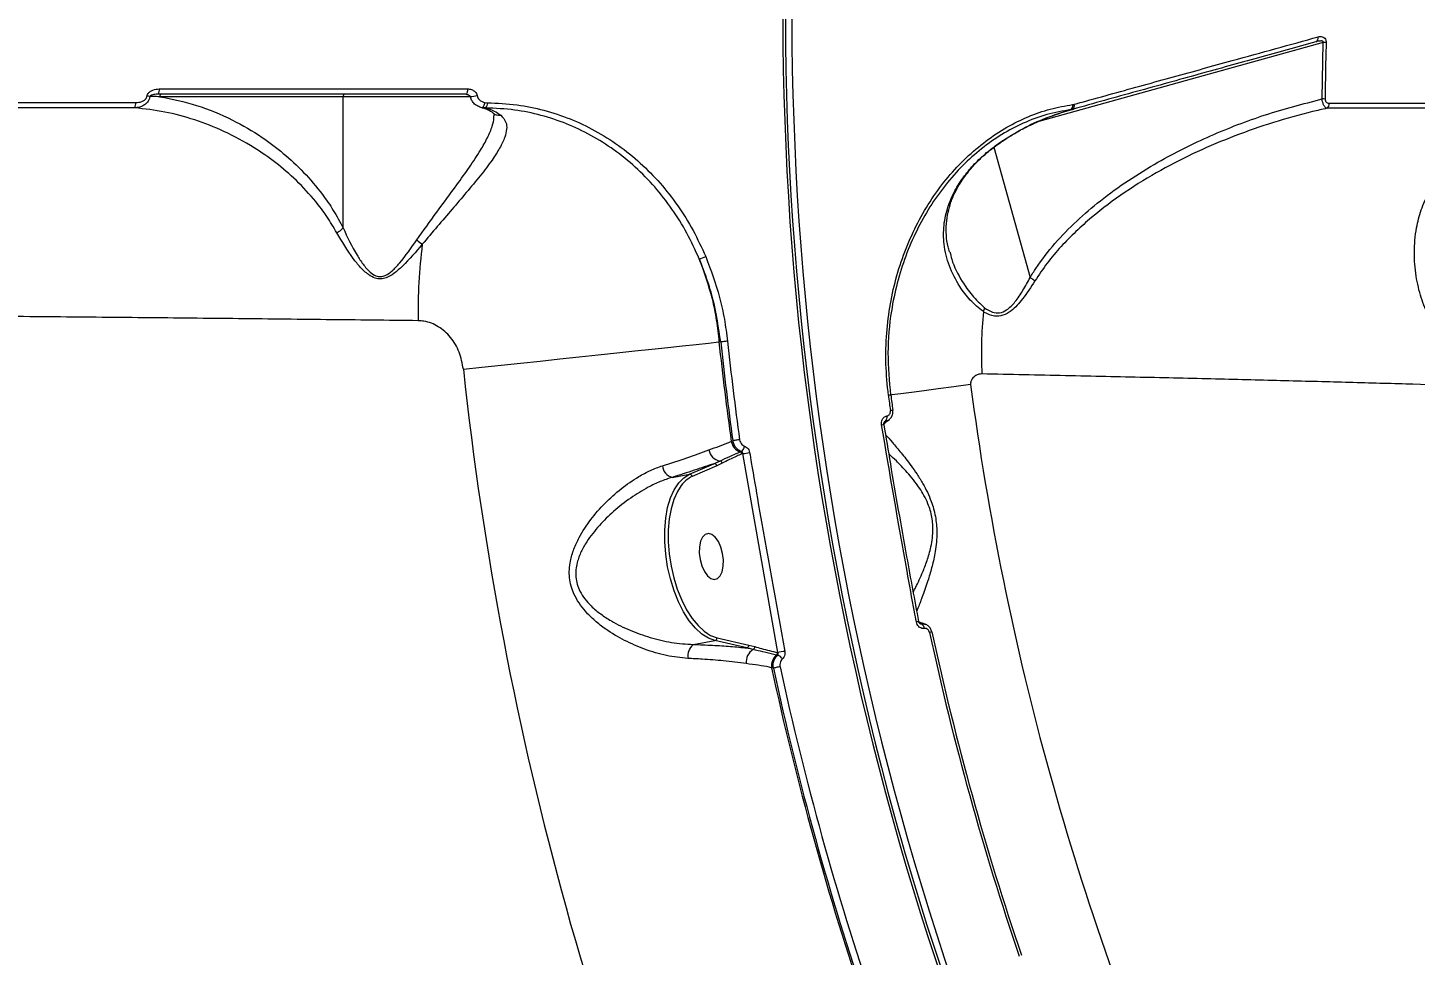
# Model space of a CAD drawing. Header units: millimetres. Extents: x -10374 to 11119, y -8221 to 9433.
# Drawn here: x 5336.5 to 5604.7, y 2639.4 to 2818.7 of the extents above; entities that cross this region are included whole.
import ezdxf

# ---------------------------------------------------------------- set-up
doc = ezdxf.new("R2010")
doc.units = ezdxf.units.MM
for name, color, linetype in [('DIKOM_ОБЪЕКТ', 7, 'Continuous'), ('DIKOM_РАЗМЕР_ЗОНА', 7, 'Continuous'), ('DIKOM_РАЗМЕР_ОБЪЕКТА', 7, 'Continuous')]:
    doc.layers.add(name, color=color, linetype=linetype)
doc.styles.add('style1', font='arial.ttf', dxfattribs={"width": 0.8})
doc.dimstyles.new('1-50', dxfattribs={"dimtxt": 300, "dimasz": 200, "dimexe": 100, "dimexo": 0, "dimgap": 100, "dimtad": 0, "dimdec": 0, "dimtxsty": 'style1', "dimcen": 0, "dimclrd": 7, "dimclre": 7, "dimadec": 1, "dimazin": 2, "dimtfac": 1, "dimtdec": 0, "dimtmove": 1, "dimatfit": 3, "dimfxl": 0, "dimlwd": 25, "dimlwe": 18, "dimarcsym": 0})

# ---------------------------------------------------------------- blocks, each defined once
blk = doc.blocks.new('*D15')
at = {"layer": 'Defpoints', "color": 0, "transparency": 16777216}
for p in [(-5227.87, 8308.78), (9119.43, -1150.4), (-5227.87, -1991.82)]:
    blk.add_point(p, dxfattribs=at)
at = {"layer": 'DIKOM_РАЗМЕР_ОБЪЕКТА', "color": 7, "lineweight": 18, "transparency": 16777216}
for p, q in [((-5227.87, -1991.82), (-5227.87, 8408.78)), ((9119.43, -1150.4), (9119.43, 8408.78))]:
    blk.add_line(p, q, dxfattribs=at)
at = {"layer": 'DIKOM_РАЗМЕР_ОБЪЕКТА', "color": 7, "lineweight": 25, "transparency": 16777216}
for p, q in [((-5027.87, 8308.78), (187.44, 8308.78)), ((8919.43, 8308.78), (1267.22, 8308.78))]:
    blk.add_line(p, q, dxfattribs=at)
at = {"layer": 'DIKOM_РАЗМЕР_ОБЪЕКТА', "color": 7, "transparency": 16777216}
for points in [[(-5027.87, 8342.11), (-5027.87, 8275.44), (-5227.87, 8308.78)], [(8919.43, 8342.11), (8919.43, 8275.44), (9119.43, 8308.78)]]:
    blk.add_solid(points, dxfattribs=at)
at = {"layer": 'DIKOM_РАЗМЕР_ОБЪЕКТА', "color": 0, "transparency": 16777216, "insert": (727.33, 8308.78), "char_height": 300, "attachment_point": 5, "style": 'style1'}
blk.add_mtext('14350', dxfattribs=at)
blk = doc.blocks.new('*D14')
at = {"layer": 'Defpoints', "color": 0, "transparency": 16777216}
for p in [(-7515.85, 9236.32), (11119.43, -1423.4), (-7515.85, -2401.58)]:
    blk.add_point(p, dxfattribs=at)
at = {"layer": 'DIKOM_РАЗМЕР_ЗОНА', "color": 7, "lineweight": 18, "transparency": 16777216}
for p, q in [((-7515.85, -2401.58), (-7515.85, 9336.32)), ((11119.43, -1423.4), (11119.43, 9336.32))]:
    blk.add_line(p, q, dxfattribs=at)
at = {"layer": 'DIKOM_РАЗМЕР_ЗОНА', "color": 7, "lineweight": 25, "transparency": 16777216}
for p, q in [((-7315.85, 9236.32), (77.56, 9236.32)), ((10919.43, 9236.32), (1157.34, 9236.32))]:
    blk.add_line(p, q, dxfattribs=at)
at = {"layer": 'DIKOM_РАЗМЕР_ЗОНА', "color": 7, "transparency": 16777216}
for points in [[(-7315.85, 9269.65), (-7315.85, 9202.98), (-7515.85, 9236.32)], [(10919.43, 9269.65), (10919.43, 9202.98), (11119.43, 9236.32)]]:
    blk.add_solid(points, dxfattribs=at)
at = {"layer": 'DIKOM_РАЗМЕР_ЗОНА', "color": 0, "transparency": 16777216, "insert": (617.45, 9236.32), "char_height": 300, "attachment_point": 5, "style": 'style1'}
blk.add_mtext('18650', dxfattribs=at)

msp = doc.modelspace()

# ---------------------------------------------------------------- linework, layer by layer
at = {"layer": 'DIKOM_ОБЪЕКТ', "color": 7, "linetype": 'Continuous', "lineweight": 15}
for p, q in [((5586.92, 2815.84), (5531.98, 2800.6)), ((5586.72, 2804.92), (5586.92, 2815.84)), ((5397.45, 2805.36), (5362.01, 2805.36)), ((5397.45, 2780.02), (5397.45, 2805.36)), ((5422.18, 2805.36), (5397.45, 2805.36)), ((5424.99, 2803.18), (5424.28, 2803.24)), ((5424.84, 2804.23), (5425.32, 2804.18)), ((5538.49, 2803.83), (5538.76, 2803.89)), ((5538.76, 2803.89), (5538.8, 2803.9)), ((5538.4, 2802.9), (5538.13, 2802.87)), ((5538.4, 2802.9), (5538.42, 2802.91)), ((5523.27, 2795.59), (5530.25, 2770.4)), ((5523.51, 2795.85), (5524.59, 2796.62)), ((5523.59, 2795.84), (5524.67, 2796.6)), ((5470.44, 2757.96), (5470.11, 2757.96)), ((5502.02, 2742.03), (5502.02, 2742.03)), ((5502.28, 2742.62), (5502.12, 2742.53)), ((5502.16, 2742.51), (5502.31, 2742.63)), ((5502.31, 2742.63), (5502.28, 2742.62)), ((5502.56, 2743.65), (5502.58, 2743.66)), ((5472.48, 2738.74), (5472.8, 2738.88)), ((5474.2, 2736.7), (5474.44, 2736.81)), ((5474.71, 2736.39), (5474.54, 2736.31)), ((5481.51, 2697.91), (5474.71, 2736.39)), ((5464.41, 2732.39), (5469.13, 2734.43)), ((5469.68, 2734.03), (5464.95, 2731.98)), ((5470.75, 2734.54), (5469.68, 2734.03)), ((5461.03, 2731.79), (5464.41, 2732.39)), ((5508.73, 2703.92), (5508.73, 2703.92)), ((5509.21, 2703.46), (5509.02, 2703.53)), ((5509.06, 2703.47), (5509.19, 2703.46)), ((5509.19, 2703.46), (5509.21, 2703.46)), ((5509.83, 2702.59), (5509.8, 2702.58)), ((5465.12, 2699.49), (5469.33, 2700.23)), ((5475.48, 2698.81), (5469.33, 2700.23)), ((5469.73, 2700.79), (5475.87, 2699.38)), ((5475.87, 2699.38), (5477.06, 2699.07)), ((5481.45, 2697.93), (5481.51, 2697.91)), ((5480.62, 2694.91), (5480.27, 2694.99))]:
    msp.add_line(p, q, dxfattribs=at)
at = {"layer": 'DIKOM_ОБЪЕКТ', "color": 7, "linetype": 'Continuous', "lineweight": 15, "flags": 128}
for points in [[(5421.52, 2806.86), (5421.51, 2806.67), (5421.49, 2806.48), (5421.46, 2806.3), (5421.41, 2806.15), (5421.36, 2806.03), (5421.3, 2805.93), (5421.23, 2805.88), (5421.16, 2805.86)], [(5424.84, 2804.23), (5424.8, 2804.03), (5424.74, 2803.84), (5424.68, 2803.66), (5424.6, 2803.5), (5424.52, 2803.38), (5424.43, 2803.3), (5424.35, 2803.25), (5424.28, 2803.24)], [(5538.42, 2802.91), (5538.5, 2802.95), (5538.59, 2803.02), (5538.67, 2803.12), (5538.73, 2803.24), (5538.77, 2803.39), (5538.79, 2803.54), (5538.78, 2803.71), (5538.76, 2803.89)], [(5524.59, 2796.62), (5524.67, 2796.62), (5524.67, 2796.62)], [(5420.7, 2752.68), (5424.29, 2753.06), (5427.97, 2753.45), (5431.73, 2753.86), (5435.52, 2754.26), (5439.32, 2754.67), (5443.08, 2755.07), (5446.77, 2755.46), (5450.36, 2755.85), (5453.82, 2756.22), (5457.12, 2756.57), (5460.21, 2756.9), (5463.09, 2757.21), (5465.71, 2757.49), (5468.06, 2757.74), (5470.11, 2757.96)], [(5471.77, 2758.1), (5471.59, 2758.08), (5471.4, 2758.06), (5471.21, 2758.04), (5471.03, 2758.02), (5470.85, 2758), (5470.69, 2757.99), (5470.55, 2757.97), (5470.44, 2757.96)], [(5518.77, 2749.71), (5515.49, 2749.28), (5512.48, 2748.88), (5509.77, 2748.53), (5507.36, 2748.21), (5505.29, 2747.94), (5503.56, 2747.71), (5503.33, 2747.68)], [(5474.11, 2739.06), (5473.94, 2739.03), (5473.75, 2739.01), (5473.56, 2738.98), (5473.38, 2738.96), (5473.2, 2738.93), (5473.04, 2738.91), (5472.91, 2738.89), (5472.8, 2738.88)], [(5469.33, 2700.23), (5468.06, 2700.7), (5466.79, 2701.51), (5465.55, 2702.65), (5464.37, 2704.09), (5463.28, 2705.8), (5462.29, 2707.74), (5461.43, 2709.87), (5460.72, 2712.15), (5460.18, 2714.52), (5459.81, 2716.93), (5459.62, 2719.33), (5459.63, 2721.67), (5459.82, 2723.89), (5460.19, 2725.95), (5460.74, 2727.8), (5461.46, 2729.4), (5462.32, 2730.72), (5463.31, 2731.72), (5464.41, 2732.39)], [(5462.58, 2729.89), (5462.09, 2729.08), (5461.39, 2727.53), (5460.86, 2725.73), (5460.5, 2723.74), (5460.31, 2721.58), (5460.31, 2719.32), (5460.49, 2716.99), (5460.85, 2714.65), (5461.38, 2712.35), (5462.06, 2710.15), (5462.9, 2708.08), (5463.85, 2706.19), (5464.92, 2704.54), (5466.06, 2703.14), (5467.26, 2702.04), (5467.9, 2701.59)], [(5470.82, 2717.1), (5470.48, 2718.32), (5469.99, 2719.39), (5469.4, 2720.22), (5468.74, 2720.76), (5468.07, 2720.95), (5467.45, 2720.77), (5466.93, 2720.26), (5466.55, 2719.43), (5466.33, 2718.37), (5466.3, 2717.16), (5466.47, 2715.89), (5466.8, 2714.68), (5467.29, 2713.61), (5467.89, 2712.77), (5468.55, 2712.24), (5469.21, 2712.05), (5469.83, 2712.22), (5470.35, 2712.74), (5470.74, 2713.56), (5470.95, 2714.62), (5470.98, 2715.83), (5470.82, 2717.1)], [(5467.9, 2701.59), (5468.49, 2701.25), (5469.73, 2700.79)], [(5481.92, 2695.19), (5481.75, 2695.16), (5481.57, 2695.12), (5481.38, 2695.08), (5481.2, 2695.04), (5481.03, 2695), (5480.87, 2694.97), (5480.73, 2694.94), (5480.62, 2694.91)]]:
    msp.add_lwpolyline(points, dxfattribs=at)
at = {"layer": 'DIKOM_ОБЪЕКТ', "color": 7, "linetype": 'Continuous', "lineweight": 15}
for centre, radius, start, end in [((6063.32, 2821.36), 580.87, 180.09855, 210.90145), ((6063.32, 2821.36), 580.37, 180.09855, 195.5), ((6063.32, 2821.36), 579.13, 180.09885, 210.90115), ((5585.15, 2816.73), 0.837, 293.5922, 14.0475), ((5586.44, 2802.66), 13.19, 85.3408, 87.9086), ((5360.55, 2806.62), 1.37, 326.2448, 10.0894), ((5355.69, 2804), 1.67, 331.8453, 7.4116), ((5356.78, 2786.02), 19.66, 80.2895, 81.9453), ((5362.46, 2805.41), 0.454, 98.1962, 186.4008), ((5397.9, 2805.41), 0.454, 98.1966, 186.4003), ((5421.96, 2811.21), 5.81, 270.5139, 283.8881), ((5424.21, 2803.99), 1.13, 313.8267, 9.6399), ((5537.51, 2803.64), 0.994, 308.8687, 10.9222), ((5538.03, 2803.62), 0.815, 299.6117, 19.8337), ((5586.56, 2789.75), 15.18, 87.1716, 89.3953), ((5587.09, 2804), 1.03, 301.0785, 4.6692), ((5436.44, 2808.05), 39.18, 230.8309, 232.8234), ((5520.22, 2763.45), 108.29, 172.9028, 180.7305), ((5465.44, 2778.36), 4.43, 281.2684, 298.433), ((5599.61, 2756.01), 78.77, 174.3016, 183.0877), ((5518.81, 2765.06), 2.7, 333.1042, 349.6216), ((6063.32, 2821.36), 596.59, 186.10022, 187.95988), ((6063.32, 2821.36), 596.26, 186.10338, 187.95123), ((6063.32, 2821.36), 594.93, 186.10338, 187.95123), ((6063.32, 2821.36), 646.28, 186.10022, 204.89978), ((6063.32, 2821.36), 549.25, 187.4952, 203.5048), ((5515.19, 2655.6), 92.84, 97.3403, 97.6272), ((6063.32, 2821.36), 565.29, 187.4952, 187.7903), ((6063.32, 2821.36), 564.82, 187.4952, 187.7903), ((5481.18, 2907.97), 164.73, 277.6997, 277.8614), ((5500.69, 2747.57), 5.7, 278.7014, 283.4264), ((5501.6, 2743.36), 1.01, 313.0323, 16.9695), ((5501.62, 2743.36), 1.01, 313.0276, 16.9686), ((5470.78, 2737.56), 2.66, 189.5817, 259.0977), ((5475.16, 2739.26), 2.73, 190.952, 249.425), ((5474.01, 2736.19), 0.544, 12.5492, 69.5795), ((5473.58, 2738.05), 1.51, 304.6829, 350.6875), ((5466.18, 2792.15), 56.42, 278.7031, 280.0579), ((5461.75, 2734.28), 2.59, 185.6583, 254.027), ((5469.18, 2733.93), 0.503, 10.5069, 95.4424), ((5470.24, 2734.42), 0.527, 12.5829, 85.9558), ((5467.49, 2726.71), 5.85, 115.693, 147.057), ((5464.46, 2731.89), 0.502, 10.4322, 95.5173), ((5509.35, 2698.48), 5.48, 96.4796, 101.394), ((5508.8, 2702.53), 1.01, 3.0507, 66.938), ((5508.82, 2702.53), 1.01, 3.0106, 67.0121), ((5537.3, 2580.42), 124.24, 102.0897, 102.3042), ((6063.32, 2821.36), 565.29, 192.2097, 198.7903), ((6063.32, 2821.36), 564.82, 192.2097, 195.5), ((5467.04, 2697.24), 2.95, 130.3761, 188.7191), ((5469.2, 2700.74), 0.527, 284.4124, 6.1056), ((5475.35, 2699.32), 0.527, 284.4127, 6.1052), ((5476.51, 2699.03), 0.551, 293.4196, 3.9974), ((5478.2, 2696.09), 2.84, 121.1396, 186.1491), ((5483.1, 2695.29), 2.85, 130.5718, 185.9956), ((5480.88, 2697.88), 0.566, 310.214, 4.2922), ((5480.97, 2695.82), 1.66, 32.0862, 72.7415), ((5491.27, 2649.82), 49.07, 99.9136, 101.4711), ((6063.32, 2821.36), 596.59, 192.22853, 198.77147), ((6063.32, 2821.36), 596.26, 192.24313, 198.75687), ((6063.32, 2821.36), 594.93, 192.24313, 198.75687), ((6063.32, 2821.36), 564.82, 195.5, 198.7903), ((6063.32, 2821.36), 580.37, 195.5, 210.90145)]:
    msp.add_arc(centre, radius, start, end, dxfattribs=at)
for points, knots in [([(5538.8, 2803.9), (5539.3, 2804.04), (5541.82, 2804.73), (5548.3, 2806.53), (5558.05, 2809.22), (5568.5, 2812.11), (5577.81, 2814.68), (5583.25, 2816.18), (5585.97, 2816.93)], [0, 0, 0, 0, 0.029988, 0.149947, 0.390055, 0.630164, 0.815083, 1, 1, 1, 1]), ([(5585.97, 2816.93), (5586.23, 2816.98), (5586.61, 2817.04), (5587.08, 2816.82), (5587.33, 2816.56), (5587.48, 2816.24), (5587.52, 2815.99), (5587.51, 2815.85), (5587.51, 2815.81)], [0, 0, 0, 0, 0.403007, 0.573297, 0.745172, 0.853312, 0.961742, 1, 1, 1, 1]), ([(5585.49, 2815.96), (5581.82, 2814.95), (5574.48, 2812.91), (5562.9, 2809.7), (5550.93, 2806.38), (5542.6, 2804.07), (5538.43, 2802.91)], [0, 0, 0, 0, 0.249268, 0.498536, 0.749269, 1, 1, 1, 1]), ([(5586.92, 2815.84), (5586.93, 2815.86), (5586.94, 2815.89), (5586.95, 2815.93), (5586.95, 2815.97), (5586.94, 2816.01), (5586.91, 2816.04), (5586.82, 2816.11), (5586.61, 2816.14), (5586.28, 2816.13), (5585.9, 2816.07), (5585.62, 2816), (5585.49, 2815.96)], [0, 0, 0, 0, 0.025544, 0.051852, 0.078381, 0.086432, 0.115007, 0.152948, 0.303014, 0.490783, 0.749034, 1, 1, 1, 1]), ([(5587.51, 2815.81), (5587.49, 2815.14), (5587.39, 2811.81), (5587.33, 2808.18), (5587.31, 2805.21), (5587.3, 2804.9)], [0, 0, 0, 0, 0.183199, 0.915887, 1, 1, 1, 1]), ([(5359.53, 2805.49), (5359.54, 2805.54), (5359.57, 2805.71), (5359.74, 2806.03), (5360.12, 2806.38), (5360.84, 2806.77), (5361.48, 2806.82), (5361.9, 2806.86)], [0, 0, 0, 0, 0.05542, 0.178281, 0.34948, 0.572881, 1, 1, 1, 1]), ([(5361.9, 2806.86), (5362.55, 2806.86), (5365.81, 2806.86), (5374.26, 2806.86), (5387.17, 2806.86), (5403.85, 2806.86), (5415.19, 2806.86), (5421.52, 2806.86)], [0, 0, 0, 0, 0.032157, 0.160792, 0.418284, 0.675775, 1, 1, 1, 1]), ([(5421.52, 2806.86), (5421.58, 2806.86), (5421.9, 2806.85), (5422.42, 2806.72), (5422.92, 2806.38), (5423.24, 2805.99), (5423.32, 2805.71), (5423.36, 2805.57)], [0, 0, 0, 0, 0.084342, 0.402608, 0.651816, 0.825476, 1, 1, 1, 1]), ([(5357.16, 2803.22), (5351.36, 2803.22), (5339.76, 2803.22), (5322.15, 2803.23), (5304.44, 2803.24), (5292.55, 2803.24), (5286.61, 2803.24)], [0, 0, 0, 0, 0.2491, 0.4982, 0.7491, 1, 1, 1, 1]), ([(5286.64, 2804.24), (5292.55, 2804.24), (5304.38, 2804.24), (5322.09, 2804.23), (5339.78, 2804.22), (5351.49, 2804.22), (5357.34, 2804.22)], [0, 0, 0, 0, 0.2491, 0.4982, 0.7491, 1, 1, 1, 1]), ([(5360.09, 2805.4), (5360.08, 2805.31), (5360.03, 2805.05), (5359.83, 2804.57), (5359.39, 2804.01), (5358.62, 2803.49), (5357.83, 2803.25), (5357.29, 2803.22), (5357.16, 2803.22)], [0, 0, 0, 0, 0.063615, 0.205904, 0.386757, 0.593852, 0.897749, 1, 1, 1, 1]), ([(5357.34, 2804.22), (5357.74, 2804.25), (5358.33, 2804.3), (5359, 2804.65), (5359.34, 2804.98), (5359.49, 2805.27), (5359.52, 2805.44), (5359.53, 2805.49)], [0, 0, 0, 0, 0.438539, 0.648649, 0.819131, 0.945119, 1, 1, 1, 1]), ([(5361.69, 2805.86), (5361.41, 2805.84), (5361, 2805.83), (5360.51, 2805.71), (5360.26, 2805.59), (5360.13, 2805.49), (5360.1, 2805.42), (5360.09, 2805.4)], [0, 0, 0, 0, 0.493906, 0.730799, 0.885436, 0.970135, 1, 1, 1, 1]), ([(5362.01, 2805.36), (5361.8, 2805.36), (5361.16, 2805.38), (5360.52, 2805.39), (5360.09, 2805.4)], [0, 0, 0, 0, 0.332029, 1, 1, 1, 1]), ([(5421.16, 2805.86), (5416.32, 2805.86), (5406.63, 2805.86), (5391.83, 2805.86), (5376.86, 2805.86), (5366.75, 2805.86), (5361.69, 2805.86)], [0, 0, 0, 0, 0.249315, 0.498629, 0.749314, 1, 1, 1, 1]), ([(5362.01, 2805.36), (5364.39, 2804.88), (5369.14, 2803.93), (5375.75, 2801.17), (5381.33, 2797.93), (5385.92, 2794.49), (5389.85, 2790.85), (5393.05, 2787.09), (5395.59, 2783.46), (5396.83, 2781.17), (5397.45, 2780.02)], [0, 0, 0, 0, 0.180143, 0.360268, 0.513482, 0.627815, 0.742322, 0.856431, 0.928235, 1, 1, 1, 1]), ([(5421.24, 2805.82), (5421.34, 2805.82), (5421.57, 2805.82), (5421.83, 2805.67), (5421.97, 2805.51), (5422.01, 2805.42), (5422.02, 2805.37), (5422.02, 2805.35), (5422.02, 2805.34)], [0, 0, 0, 0, 0.306596, 0.686705, 0.866703, 0.944498, 0.973063, 1, 1, 1, 1]), ([(5424.28, 2803.24), (5424.01, 2803.32), (5423.42, 2803.49), (5422.73, 2804.03), (5422.24, 2804.7), (5422.13, 2805.18), (5422.07, 2805.42)], [0, 0, 0, 0, 0.254343, 0.558762, 0.773501, 1, 1, 1, 1]), ([(5423.36, 2805.57), (5423.4, 2805.42), (5423.48, 2805.12), (5423.82, 2804.71), (5424.28, 2804.39), (5424.67, 2804.28), (5424.84, 2804.23)], [0, 0, 0, 0, 0.20965, 0.418174, 0.729866, 1, 1, 1, 1]), ([(5425.32, 2804.18), (5427.24, 2804.1), (5430.94, 2803.94), (5436.3, 2802.82), (5441.35, 2801.16), (5446.19, 2798.89), (5450.74, 2796.02), (5454.96, 2792.61), (5458.81, 2788.7), (5462.21, 2784.34), (5465.19, 2779.6), (5466.77, 2776.17), (5467.55, 2774.46)], [0, 0, 0, 0, 0.107082, 0.205973, 0.305184, 0.404075, 0.503339, 0.602915, 0.702181, 0.80135, 0.90083, 1, 1, 1, 1]), ([(5502.87, 2747.62), (5502.67, 2749.63), (5502.26, 2753.65), (5502.44, 2759.59), (5503.16, 2765.33), (5504.43, 2770.82), (5506.21, 2776.09), (5508.49, 2781.07), (5511.22, 2785.69), (5514.36, 2789.91), (5517.87, 2793.64), (5521.68, 2796.87), (5525.7, 2799.53), (5529.88, 2801.58), (5534.15, 2803.08), (5537.04, 2803.58), (5538.49, 2803.83)], [0, 0, 0, 0, 0.075105, 0.150217, 0.221281, 0.292575, 0.363646, 0.434771, 0.506124, 0.577247, 0.648341, 0.719659, 0.79075, 0.860429, 0.930319, 1, 1, 1, 1]), ([(5530.25, 2770.4), (5530.63, 2771), (5532.07, 2773.31), (5534.99, 2777.05), (5539.21, 2781.38), (5543.97, 2785.45), (5549.23, 2789.25), (5556.27, 2793.57), (5565.07, 2797.95), (5575.7, 2802.06), (5583.05, 2803.97), (5586.72, 2804.92)], [0, 0, 0, 0, 0.031067, 0.119839, 0.208952, 0.297929, 0.396821, 0.495743, 0.663633, 0.831972, 1, 1, 1, 1]), ([(5587.63, 2803.12), (5587.52, 2803.17), (5587.3, 2803.28), (5587.01, 2803.75), (5586.8, 2804.34), (5586.74, 2804.74), (5586.72, 2804.92)], [0, 0, 0, 0, 0.282973, 0.567524, 0.811321, 1, 1, 1, 1]), ([(5587.3, 2804.9), (5587.31, 2804.84), (5587.32, 2804.7), (5587.39, 2804.5), (5587.52, 2804.31), (5587.76, 2804.13), (5587.98, 2804.1), (5588.12, 2804.09)], [0, 0, 0, 0, 0.121205, 0.252414, 0.4117, 0.599396, 1, 1, 1, 1]), ([(5588.12, 2804.09), (5591.95, 2804.09), (5599.59, 2804.08), (5610.37, 2804.08), (5620.66, 2804.08), (5627, 2804.08), (5630.18, 2804.08)], [0, 0, 0, 0, 0.249122, 0.498243, 0.749121, 1, 1, 1, 1]), ([(5396.24, 2779.03), (5395.6, 2780.12), (5394.33, 2782.28), (5391.73, 2785.7), (5388.45, 2789.25), (5384.44, 2792.67), (5379.77, 2795.9), (5374.54, 2798.72), (5368.76, 2800.98), (5362.99, 2802.55), (5359.1, 2802.99), (5357.16, 2803.22)], [0, 0, 0, 0, 0.066128, 0.132304, 0.238334, 0.344731, 0.450976, 0.593956, 0.729223, 0.864722, 1, 1, 1, 1]), ([(5411.69, 2777.67), (5412.98, 2779.47), (5415.58, 2783.12), (5419.07, 2787.8), (5421.92, 2791.78), (5423.93, 2794.82), (5425.43, 2797.47), (5426.28, 2799.55), (5426.66, 2800.97), (5426.6, 2801.56), (5426.58, 2801.7)], [0, 0, 0, 0, 0.193187, 0.391339, 0.526093, 0.663888, 0.772568, 0.883943, 0.973738, 1, 1, 1, 1]), ([(5427.91, 2801.79), (5428.32, 2801.36), (5429.03, 2800.61), (5429.12, 2799.1), (5428.74, 2797.45), (5427.78, 2795.46), (5426.19, 2792.99), (5424, 2790.12), (5421.34, 2786.92), (5418.52, 2783.62), (5415.64, 2780.28), (5413.72, 2777.98), (5412.76, 2776.83)], [0, 0, 0, 0, 0.104488, 0.183388, 0.262339, 0.355838, 0.449421, 0.563189, 0.677081, 0.784503, 0.892401, 1, 1, 1, 1]), ([(5424.34, 2803.23), (5424.37, 2803.22), (5424.66, 2803.18), (5425.25, 2802.95), (5425.94, 2802.61), (5426.35, 2802.26), (5426.44, 2802.18)], [0, 0, 0, 0, 0.046882, 0.482874, 0.887831, 1, 1, 1, 1]), ([(5466.31, 2774.01), (5465.54, 2775.69), (5464, 2779.05), (5461.08, 2783.7), (5457.75, 2787.99), (5453.99, 2791.82), (5449.85, 2795.16), (5445.4, 2797.98), (5440.67, 2800.21), (5435.73, 2801.84), (5430.49, 2802.94), (5426.87, 2803.1), (5424.99, 2803.18)], [0, 0, 0, 0, 0.099284, 0.198879, 0.298155, 0.397425, 0.49701, 0.596275, 0.695087, 0.794222, 0.893033, 1, 1, 1, 1]), ([(5424.99, 2803.18), (5425.54, 2803.02), (5426.53, 2802.74), (5427.49, 2802.08), (5427.91, 2801.79)], [0, 0, 0, 0, 0.562396, 1, 1, 1, 1]), ([(5426.38, 2802.22), (5426.41, 2802.2), (5426.56, 2802.1), (5426.57, 2802.01), (5426.63, 2802), (5426.63, 2801.77), (5426.62, 2801.7)], [0, 0, 0, 0, 0.082505, 0.406175, 0.807912, 1, 1, 1, 1]), ([(5426.47, 2802.2), (5426.48, 2802.19), (5426.68, 2801.98), (5427.15, 2801.83), (5427.64, 2801.77), (5427.87, 2801.79), (5427.91, 2801.79)], [0, 0, 0, 0, 0.054161, 0.555023, 0.92057, 1, 1, 1, 1]), ([(5538.13, 2802.87), (5536.58, 2802.59), (5533.47, 2802.05), (5528.99, 2800.37), (5524.77, 2798.14), (5520.85, 2795.39), (5517.18, 2792.12), (5513.83, 2788.34), (5510.84, 2784.13), (5508.26, 2779.52), (5506.14, 2774.58), (5504.49, 2769.37), (5503.2, 2763.13), (5502.54, 2755.84), (5503.03, 2750.39), (5503.27, 2747.67)], [0, 0, 0, 0, 0.076609, 0.153216, 0.224231, 0.295475, 0.366489, 0.437487, 0.508713, 0.579711, 0.650698, 0.721913, 0.792901, 0.896449, 1, 1, 1, 1]), ([(5524.59, 2796.62), (5525.98, 2797.51), (5528.77, 2799.28), (5533.35, 2801.35), (5536.53, 2802.36), (5538.13, 2802.87)], [0, 0, 0, 0, 0.33175, 0.663854, 1, 1, 1, 1]), ([(5526.77, 2797.96), (5527.12, 2798.17), (5528.27, 2798.87), (5530.46, 2799.98), (5533.44, 2801.29), (5536.23, 2802.27), (5538.02, 2802.79), (5538.66, 2802.97), (5538.68, 2802.97)], [0, 0, 0, 0, 0.094496, 0.311771, 0.56707, 0.847188, 0.996255, 1, 1, 1, 1]), ([(5587.63, 2803.12), (5586.71, 2802.91), (5583.24, 2802.11), (5577.27, 2800.44), (5569.82, 2797.86), (5562.54, 2794.79), (5555.43, 2791.19), (5548.57, 2787), (5542.05, 2782.14), (5537.09, 2777.44), (5533.51, 2773.24), (5531.97, 2770.91), (5531.19, 2769.75)], [0, 0, 0, 0, 0.041995, 0.159524, 0.277493, 0.395317, 0.513119, 0.633877, 0.754564, 0.875868, 0.937944, 1, 1, 1, 1]), ([(5538.41, 2802.91), (5538.42, 2802.91), (5538.43, 2802.91), (5538.43, 2802.91), (5538.44, 2802.91)], [0, 0, 0, 0, 0.678643, 1, 1, 1, 1]), ([(5629.63, 2803.11), (5626.48, 2803.11), (5620.19, 2803.11), (5609.94, 2803.11), (5599.16, 2803.12), (5591.47, 2803.12), (5587.63, 2803.12)], [0, 0, 0, 0, 0.249121, 0.498243, 0.749121, 1, 1, 1, 1]), ([(5524.67, 2796.61), (5525.03, 2796.86), (5525.71, 2797.34), (5526.43, 2797.76), (5526.77, 2797.96)], [0, 0, 0, 0, 0.533107, 1, 1, 1, 1]), ([(5521.23, 2763.83), (5520.34, 2764.54), (5518.58, 2765.96), (5516.34, 2769.02), (5514.49, 2772.62), (5513.51, 2776.62), (5513.49, 2780.49), (5514.23, 2783.94), (5515.62, 2787.15), (5517.37, 2789.9), (5519.48, 2792.38), (5521.52, 2794.32), (5522.95, 2795.42), (5523.51, 2795.85)], [0, 0, 0, 0, 0.089955, 0.180154, 0.306844, 0.433485, 0.539375, 0.645175, 0.73057, 0.815879, 0.885731, 0.955517, 1, 1, 1, 1]), ([(5514.69, 2775.37), (5514.59, 2775.7), (5514.26, 2776.76), (5514.04, 2778.59), (5514.03, 2780.81), (5514.34, 2782.93), (5514.93, 2784.99), (5515.78, 2786.98), (5516.9, 2788.95), (5518.26, 2790.82), (5519.74, 2792.52), (5521.35, 2794.06), (5522.63, 2795.14), (5523.44, 2795.71), (5523.61, 2795.83)], [0, 0, 0, 0, 0.05019, 0.161281, 0.27034, 0.37621, 0.46734, 0.564172, 0.657324, 0.746136, 0.830753, 0.902813, 0.979291, 1, 1, 1, 1]), ([(5523.51, 2795.85), (5523.52, 2795.84), (5523.56, 2795.83), (5523.57, 2795.86), (5523.58, 2795.87)], [0, 0, 0, 0, 0.251411, 1, 1, 1, 1]), ([(5619.37, 2775.29), (5618.46, 2773.57), (5617.09, 2770.96), (5615.4, 2767.57), (5614.24, 2765.34), (5613.19, 2763.46), (5612.2, 2761.97), (5611.11, 2760.85), (5609.96, 2760.54), (5608.96, 2761.01), (5608.14, 2761.85), (5607.33, 2763.04), (5606.56, 2764.61), (5605.62, 2767.18), (5604.79, 2770.73), (5604.43, 2775.28), (5604.8, 2779.58), (5605.8, 2783.5), (5607.16, 2786.68), (5608.95, 2789.53), (5610.95, 2791.98), (5612.61, 2793.41), (5613.41, 2794.11)], [0, 0, 0, 0, 0.086691, 0.131397, 0.17607, 0.208199, 0.240899, 0.27442, 0.308251, 0.337742, 0.365052, 0.393034, 0.432876, 0.472762, 0.554543, 0.63969, 0.726413, 0.788994, 0.852845, 0.902091, 0.952588, 1, 1, 1, 1]), ([(5397.45, 2780.01), (5397.28, 2779.83), (5396.99, 2779.51), (5396.52, 2779.19), (5396.28, 2779.06), (5396.24, 2779.03)], [0, 0, 0, 0, 0.499549, 0.920582, 1, 1, 1, 1]), ([(5397.45, 2780.02), (5397.45, 2780.02), (5397.45, 2780.02), (5397.45, 2780.01), (5397.45, 2780.01), (5397.45, 2780.01)], [0, 0, 0, 0, 0.411999, 0.779541, 1, 1, 1, 1]), ([(5397.45, 2780.01), (5397.45, 2780.01), (5398.23, 2778.23), (5399.43, 2775.85), (5401.26, 2772.97), (5402.45, 2771.57), (5403.64, 2770.71), (5404.7, 2770.51), (5405.82, 2770.82), (5407.06, 2771.77), (5409.14, 2774.04), (5410.62, 2776.14), (5411.69, 2777.67)], [0, 0, 0, 0, 0.000319, 0.274211, 0.369138, 0.463542, 0.523543, 0.564863, 0.60618, 0.674718, 0.763021, 1, 1, 1, 1]), ([(5412.76, 2776.83), (5411.52, 2775.38), (5409.8, 2773.38), (5407.41, 2771.24), (5405.97, 2770.37), (5404.7, 2770.09), (5403.5, 2770.27), (5402.13, 2771.05), (5400.73, 2772.38), (5398.58, 2775.08), (5397.23, 2777.36), (5396.24, 2779.03)], [0, 0, 0, 0, 0.231115, 0.319661, 0.391396, 0.436687, 0.482214, 0.545662, 0.639708, 0.734223, 1, 1, 1, 1]), ([(5466.31, 2774.01), (5467.21, 2771.46), (5468.58, 2767.6), (5469.66, 2762.16), (5469.96, 2759.36), (5470.11, 2757.96)], [0, 0, 0, 0, 0.492786, 0.746378, 1, 1, 1, 1]), ([(5470.44, 2757.96), (5470.04, 2760.68), (5469.43, 2764.79), (5467.85, 2770.12), (5466.82, 2772.71), (5466.31, 2774.01)], [0, 0, 0, 0, 0.492817, 0.746413, 1, 1, 1, 1]), ([(5467.55, 2774.46), (5468.53, 2771.86), (5470, 2767.93), (5471.21, 2762.38), (5471.58, 2759.53), (5471.77, 2758.1)], [0, 0, 0, 0, 0.492762, 0.746379, 1, 1, 1, 1]), ([(5514.76, 2775.38), (5514.87, 2774.89), (5515.3, 2772.91), (5516.82, 2770.09), (5518.96, 2766.88), (5520.63, 2765.34), (5521.47, 2764.57)], [0, 0, 0, 0, 0.120154, 0.490981, 0.743208, 1, 1, 1, 1]), ([(5531.19, 2769.75), (5530.42, 2768.56), (5529.34, 2766.89), (5527.76, 2765.02), (5526.53, 2763.85), (5525.03, 2762.99), (5523.21, 2762.84), (5521.97, 2763.36), (5521.3, 2763.78), (5521.23, 2763.83)], [0, 0, 0, 0, 0.286512, 0.400285, 0.516309, 0.657467, 0.799398, 0.97636, 1, 1, 1, 1]), ([(5521.47, 2764.57), (5521.97, 2764.24), (5522.86, 2763.63), (5524.38, 2763.47), (5525.94, 2764.14), (5527.45, 2765.73), (5528.91, 2767.92), (5529.81, 2769.56), (5530.26, 2770.39), (5530.26, 2770.39)], [0, 0, 0, 0, 0.159553, 0.287535, 0.415043, 0.593458, 0.79621, 0.999727, 1, 1, 1, 1]), ([(5530.26, 2770.39), (5530.26, 2770.39), (5530.25, 2770.4), (5530.25, 2770.4), (5530.25, 2770.4), (5530.25, 2770.4)], [0, 0, 0, 0, 0.360529, 0.784456, 1, 1, 1, 1]), ([(5531.19, 2769.75), (5531.17, 2769.77), (5531.05, 2769.86), (5530.75, 2770.07), (5530.43, 2770.28), (5530.26, 2770.39)], [0, 0, 0, 0, 0.084484, 0.49738, 1, 1, 1, 1]), ([(5411.94, 2762.07), (5406.04, 2762.13), (5394.23, 2762.27), (5376.13, 2762.46), (5357.83, 2762.65), (5339.07, 2762.82), (5319.89, 2763), (5300.34, 2763.16), (5280.73, 2763.32), (5260.45, 2763.47), (5239.54, 2763.62), (5218.06, 2763.76), (5196.72, 2763.9), (5175.64, 2764.03), (5154.9, 2764.15), (5134.6, 2764.26), (5114.77, 2764.36), (5095.45, 2764.46), (5076.67, 2764.55), (5058.51, 2764.63), (5041.05, 2764.71), (5024.39, 2764.78), (5008.54, 2764.85), (4993.54, 2764.91), (4979.39, 2764.96), (4966.17, 2765.01), (4953.94, 2765.06), (4942.54, 2765.1), (4932.08, 2765.14), (4922.62, 2765.17), (4914.39, 2765.2), (4907.46, 2765.22), (4901.72, 2765.24), (4899.02, 2765.25), (4897.67, 2765.25)], [0, 0, 0, 0, 0.027767, 0.055566, 0.083366, 0.111132, 0.140037, 0.16898, 0.197923, 0.226828, 0.258637, 0.290548, 0.32251, 0.354472, 0.386382, 0.418191, 0.449895, 0.4817, 0.513556, 0.545411, 0.577215, 0.608919, 0.640547, 0.672276, 0.704055, 0.735834, 0.767563, 0.799191, 0.832594, 0.866026, 0.899429, 0.932943, 0.966486, 1, 1, 1, 1]), ([(5420.7, 2752.68), (5420.49, 2753.81), (5420.07, 2756.04), (5418.34, 2758.93), (5415.97, 2761.05), (5413.68, 2761.96), (5412.32, 2762.04), (5411.94, 2762.07)], [0, 0, 0, 0, 0.23852, 0.471349, 0.696804, 0.915992, 1, 1, 1, 1]), ([(5520.95, 2751.77), (5520.75, 2751.76), (5520.34, 2751.74), (5519.79, 2751.52), (5519.36, 2751.2), (5519.04, 2750.83), (5518.84, 2750.42), (5518.75, 2750.03), (5518.76, 2749.81), (5518.77, 2749.71)], [0, 0, 0, 0, 0.194397, 0.403662, 0.553886, 0.690945, 0.835, 0.921933, 1, 1, 1, 1]), ([(5662.91, 2747.85), (5662.87, 2747.85), (5662.79, 2747.86), (5661.11, 2747.92), (5658.1, 2748.03), (5653.81, 2748.19), (5648.39, 2748.38), (5641.96, 2748.61), (5634.35, 2748.86), (5625.53, 2749.15), (5615.53, 2749.45), (5604.62, 2749.77), (5592.89, 2750.1), (5580.45, 2750.43), (5567.02, 2750.76), (5552.59, 2751.1), (5537.26, 2751.44), (5526.39, 2751.66), (5520.95, 2751.77)], [0, 0, 0, 0, 0.051493, 0.116818, 0.183081, 0.249344, 0.311579, 0.373864, 0.4361, 0.50015, 0.564252, 0.628302, 0.689412, 0.750566, 0.811677, 0.874436, 0.937241, 1, 1, 1, 1]), ([(5502.58, 2743.66), (5502.6, 2743.66), (5502.7, 2743.68), (5502.89, 2743.76), (5503.08, 2743.95), (5503.2, 2744.18), (5503.28, 2744.44), (5503.26, 2744.64), (5503.26, 2744.73)], [0, 0, 0, 0, 0.034017, 0.252194, 0.470503, 0.597919, 0.819054, 1, 1, 1, 1]), ([(5502.94, 2742.91), (5503.09, 2743.03), (5503.41, 2743.3), (5503.68, 2743.91), (5503.78, 2744.45), (5503.71, 2744.73), (5503.7, 2744.79)], [0, 0, 0, 0, 0.272918, 0.590755, 0.916397, 1, 1, 1, 1]), ([(5501.55, 2741.94), (5501.54, 2742.11), (5501.51, 2742.46), (5501.66, 2742.95), (5501.92, 2743.34), (5502.25, 2743.58), (5502.47, 2743.63), (5502.56, 2743.65)], [0, 0, 0, 0, 0.218345, 0.436808, 0.653012, 0.865777, 1, 1, 1, 1]), ([(5508.27, 2703.85), (5508.15, 2704.5), (5507.54, 2707.78), (5505.22, 2720.46), (5503.16, 2732.51), (5501.55, 2741.94)], [0, 0, 0, 0, 0.051713, 0.258556, 1, 1, 1, 1]), ([(5502.02, 2742.03), (5502.02, 2742.04), (5502, 2742.12), (5502, 2742.25), (5502.04, 2742.41), (5502.1, 2742.52), (5502.15, 2742.57), (5502.17, 2742.58), (5502.17, 2742.58)], [0, 0, 0, 0, 0.048367, 0.249553, 0.446063, 0.652186, 0.87868, 1, 1, 1, 1]), ([(5502.01, 2742.13), (5502.12, 2742.23), (5502.38, 2742.47), (5502.79, 2742.76), (5503.01, 2742.92)], [0, 0, 0, 0, 0.457274, 1, 1, 1, 1]), ([(5508.75, 2703.93), (5507.98, 2708.1), (5506.1, 2718.24), (5503.87, 2730.95), (5502.46, 2739.49), (5502.04, 2742.03)], [0, 0, 0, 0, 0.328857, 0.800312, 1, 1, 1, 1]), ([(5502.28, 2742.62), (5502.26, 2742.62), (5502.22, 2742.61), (5502.18, 2742.58), (5502.17, 2742.58)], [0, 0, 0, 0, 0.734064, 1, 1, 1, 1]), ([(5502.94, 2742.9), (5502.94, 2742.9), (5502.79, 2742.75), (5502.56, 2742.68), (5502.34, 2742.63), (5502.31, 2742.63)], [0, 0, 0, 0, 0.034179, 0.870434, 1, 1, 1, 1]), ([(5474.44, 2736.81), (5474.35, 2736.84), (5474.02, 2736.97), (5473.51, 2737.36), (5473.01, 2738.05), (5472.87, 2738.6), (5472.8, 2738.88)], [0, 0, 0, 0, 0.110587, 0.406304, 0.703505, 1, 1, 1, 1]), ([(5474.11, 2739.06), (5474.15, 2738.89), (5474.23, 2738.56), (5474.52, 2738.14), (5474.83, 2737.91), (5475.02, 2737.83), (5475.08, 2737.81)], [0, 0, 0, 0, 0.296787, 0.594121, 0.889506, 1, 1, 1, 1]), ([(5502.38, 2739.94), (5502.39, 2739.94), (5502.67, 2739.66), (5503.64, 2738.53), (5505.27, 2736.64), (5506.95, 2734.48), (5508.41, 2732.42), (5509.48, 2730.71), (5510.41, 2728.95), (5511.3, 2726.88), (5512.04, 2724.24), (5512.28, 2721.49), (5512.17, 2719.24), (5511.87, 2716.98), (5511.33, 2714.54), (5510.47, 2711.66), (5509.52, 2708.91), (5508.76, 2706.96), (5508.45, 2706.22), (5508.37, 2706.02)], [0, 0, 0, 0, 0.001653, 0.086541, 0.175636, 0.264702, 0.314118, 0.363485, 0.402157, 0.440764, 0.497895, 0.555168, 0.593684, 0.632279, 0.698829, 0.765528, 0.864441, 0.963337, 1, 1, 1, 1]), ([(5459.17, 2734.03), (5460.8, 2734.55), (5464.1, 2735.61), (5466.79, 2736.61), (5468.16, 2737.11)], [0, 0, 0, 0, 0.494243, 1, 1, 1, 1]), ([(5468.16, 2737.11), (5469.53, 2737.59), (5471.09, 2738.13), (5472.34, 2738.68), (5472.48, 2738.74)], [0, 0, 0, 0, 0.882149, 1, 1, 1, 1]), ([(5470.27, 2734.95), (5470.44, 2735.02), (5471.25, 2735.41), (5472.57, 2736), (5473.7, 2736.49), (5474.2, 2736.7)], [0, 0, 0, 0, 0.122281, 0.611434, 1, 1, 1, 1]), ([(5474.54, 2736.31), (5474.21, 2736.17), (5472.93, 2735.61), (5471.67, 2734.99), (5470.75, 2734.54)], [0, 0, 0, 0, 0.264699, 1, 1, 1, 1]), ([(5474.71, 2736.39), (5474.71, 2736.44), (5474.69, 2736.56), (5474.61, 2736.7), (5474.52, 2736.78), (5474.46, 2736.8), (5474.44, 2736.81)], [0, 0, 0, 0, 0.31279, 0.61979, 0.916995, 1, 1, 1, 1]), ([(5475.08, 2737.81), (5475.12, 2737.79), (5475.3, 2737.72), (5475.6, 2737.51), (5475.9, 2737.1), (5475.99, 2736.77), (5476.03, 2736.6)], [0, 0, 0, 0, 0.085639, 0.389388, 0.69497, 1, 1, 1, 1]), ([(5476.03, 2736.6), (5476.14, 2735.95), (5476.7, 2732.66), (5478.89, 2719.83), (5481.1, 2707.68), (5482.82, 2698.16)], [0, 0, 0, 0, 0.051235, 0.256124, 1, 1, 1, 1]), ([(5507.69, 2709.69), (5507.8, 2709.88), (5508.29, 2710.77), (5509.2, 2712.73), (5510.25, 2715.32), (5510.93, 2717.54), (5511.34, 2719.6), (5511.54, 2721.62), (5511.38, 2724.11), (5510.65, 2726.49), (5509.76, 2728.31), (5508.8, 2729.87), (5507.69, 2731.37), (5506.15, 2733.17), (5504.5, 2734.89), (5503.45, 2735.85), (5502.99, 2736.27)], [0, 0, 0, 0, 0.035496, 0.165061, 0.250874, 0.336485, 0.38455, 0.432502, 0.501928, 0.571254, 0.619368, 0.667595, 0.730934, 0.794351, 0.910767, 1, 1, 1, 1]), ([(5464.12, 2696.79), (5462.74, 2696.93), (5459.97, 2697.2), (5455.81, 2698.48), (5451.84, 2700.2), (5448.63, 2702.1), (5446.11, 2704.04), (5444.38, 2705.73), (5443.02, 2707.48), (5441.82, 2709.59), (5441.05, 2712.36), (5441.24, 2715.36), (5442.01, 2717.96), (5443.29, 2720.7), (5445.27, 2723.7), (5448.04, 2726.85), (5451.16, 2729.66), (5454.17, 2731.74), (5456.86, 2733.19), (5458.4, 2733.75), (5459.17, 2734.03)], [0, 0, 0, 0, 0.075448, 0.151028, 0.221385, 0.291722, 0.334656, 0.377545, 0.410423, 0.443258, 0.496248, 0.549077, 0.588989, 0.628975, 0.696942, 0.765006, 0.83635, 0.90763, 0.953827, 1, 1, 1, 1]), ([(5469.13, 2734.43), (5467.9, 2734.01), (5465.41, 2733.15), (5462.5, 2732.25), (5461.03, 2731.79)], [0, 0, 0, 0, 0.496057, 1, 1, 1, 1]), ([(5469.13, 2734.43), (5469.3, 2734.51), (5469.69, 2734.67), (5470.06, 2734.85), (5470.27, 2734.95)], [0, 0, 0, 0, 0.435306, 1, 1, 1, 1]), ([(5461.03, 2731.79), (5460.27, 2731.54), (5458.73, 2731.02), (5456.04, 2729.71), (5452.98, 2727.83), (5449.79, 2725.34), (5446.91, 2722.52), (5444.81, 2719.88), (5443.42, 2717.44), (5442.56, 2715.16), (5442.27, 2712.49), (5442.99, 2710.06), (5444.16, 2708.26), (5445.5, 2706.76), (5447.23, 2705.34), (5449.74, 2703.72), (5452.94, 2702.15), (5456.86, 2700.76), (5460.99, 2699.75), (5463.73, 2699.58), (5465.12, 2699.49)], [0, 0, 0, 0, 0.046879, 0.09449, 0.166789, 0.240772, 0.308683, 0.37802, 0.416344, 0.455545, 0.504911, 0.554031, 0.584908, 0.616741, 0.658912, 0.701801, 0.772713, 0.845076, 0.921411, 1, 1, 1, 1]), ([(5509.8, 2702.58), (5509.71, 2702.57), (5509.48, 2702.55), (5509.1, 2702.66), (5508.71, 2702.93), (5508.41, 2703.35), (5508.32, 2703.68), (5508.27, 2703.85)], [0, 0, 0, 0, 0.134242, 0.346919, 0.563201, 0.781696, 1, 1, 1, 1]), ([(5509.06, 2703.46), (5509.06, 2703.46), (5509.05, 2703.46), (5508.97, 2703.5), (5508.87, 2703.6), (5508.79, 2703.74), (5508.74, 2703.86), (5508.74, 2703.92), (5508.74, 2703.92)], [0, 0, 0, 0, 0.149004, 0.395606, 0.591241, 0.793672, 0.99785, 1, 1, 1, 1]), ([(5509.98, 2703.43), (5509.73, 2703.49), (5509.24, 2703.63), (5508.92, 2703.76), (5508.76, 2703.83)], [0, 0, 0, 0, 0.496254, 1, 1, 1, 1]), ([(5509.06, 2703.46), (5509.08, 2703.46), (5509.12, 2703.44), (5509.16, 2703.45), (5509.19, 2703.46)], [0, 0, 0, 0, 0.298232, 1, 1, 1, 1]), ([(5509.21, 2703.46), (5509.4, 2703.48), (5509.66, 2703.51), (5509.9, 2703.41), (5509.96, 2703.38)], [0, 0, 0, 0, 0.722009, 1, 1, 1, 1]), ([(5510.82, 2701.8), (5510.82, 2701.81), (5510.8, 2701.91), (5510.72, 2702.12), (5510.55, 2702.35), (5510.34, 2702.51), (5510.1, 2702.61), (5509.91, 2702.59), (5509.83, 2702.59)], [0, 0, 0, 0, 0.004514, 0.219749, 0.435671, 0.568299, 0.793846, 1, 1, 1, 1]), ([(5511.27, 2701.9), (5511.2, 2702.13), (5511.06, 2702.59), (5510.58, 2703.13), (5510.17, 2703.31), (5509.98, 2703.4)], [0, 0, 0, 0, 0.344413, 0.683428, 1, 1, 1, 1]), ([(5465.12, 2699.49), (5466.38, 2699.44), (5468.9, 2699.35), (5472.36, 2699.13), (5474.46, 2698.92), (5475.48, 2698.81)], [0, 0, 0, 0, 0.335759, 0.674757, 1, 1, 1, 1]), ([(5476.73, 2698.52), (5476.54, 2698.57), (5476.13, 2698.67), (5475.71, 2698.76), (5475.48, 2698.81)], [0, 0, 0, 0, 0.440334, 1, 1, 1, 1]), ([(5477.06, 2699.07), (5477.48, 2698.94), (5478.95, 2698.52), (5480.41, 2698.17), (5481.45, 2697.93)], [0, 0, 0, 0, 0.291176, 1, 1, 1, 1]), ([(5475.37, 2695.78), (5473.94, 2695.97), (5471.31, 2696.32), (5467.42, 2696.63), (5465.04, 2696.74), (5464.12, 2696.79)], [0, 0, 0, 0, 0.425117, 0.77808, 1, 1, 1, 1]), ([(5481.25, 2697.45), (5481.08, 2697.49), (5480.21, 2697.69), (5478.72, 2698.03), (5477.36, 2698.36), (5476.73, 2698.52)], [0, 0, 0, 0, 0.117889, 0.589461, 1, 1, 1, 1]), ([(5480.62, 2694.91), (5480.61, 2695.01), (5480.56, 2695.39), (5480.62, 2696.06), (5480.92, 2696.84), (5481.28, 2697.21), (5481.46, 2697.4)], [0, 0, 0, 0, 0.109269, 0.408019, 0.703106, 1, 1, 1, 1]), ([(5481.46, 2697.4), (5481.42, 2697.41), (5481.35, 2697.43), (5481.28, 2697.44), (5481.25, 2697.45)], [0, 0, 0, 0, 0.487709, 1, 1, 1, 1]), ([(5481.46, 2697.4), (5481.49, 2697.44), (5481.55, 2697.52), (5481.57, 2697.69), (5481.55, 2697.82), (5481.52, 2697.89), (5481.51, 2697.91)], [0, 0, 0, 0, 0.286688, 0.589561, 0.914093, 1, 1, 1, 1]), ([(5482.37, 2696.7), (5482.26, 2696.59), (5482.05, 2696.36), (5481.89, 2695.89), (5481.87, 2695.48), (5481.91, 2695.26), (5481.92, 2695.19)], [0, 0, 0, 0, 0.29553, 0.590377, 0.890244, 1, 1, 1, 1]), ([(5482.82, 2698.16), (5482.83, 2698.11), (5482.87, 2697.9), (5482.85, 2697.52), (5482.69, 2697.04), (5482.48, 2696.81), (5482.37, 2696.7)], [0, 0, 0, 0, 0.080948, 0.390709, 0.695081, 1, 1, 1, 1]), ([(5480.27, 2694.99), (5480.11, 2695.03), (5479.32, 2695.22), (5477.76, 2695.46), (5476.17, 2695.68), (5475.37, 2695.78)], [0, 0, 0, 0, 0.108886, 0.552805, 1, 1, 1, 1]), ([(5562.58, 2601.66), (5566.74, 2604.28), (5575.06, 2609.51), (5586.9, 2616.98), (5598.23, 2624.15), (5609.35, 2631.21), (5620.13, 2638.07), (5630.44, 2644.66), (5640, 2650.78), (5648.73, 2656.39), (5656.58, 2661.46), (5663.3, 2665.81), (5668.94, 2669.46), (5673.54, 2672.45), (5677.23, 2674.86), (5680, 2676.66), (5681.68, 2677.77), (5682.43, 2678.25), (5682.27, 2678.15), (5682.24, 2678.13)], [0, 0, 0, 0, 0.056668, 0.113336, 0.170567, 0.227798, 0.291067, 0.354384, 0.417651, 0.482784, 0.54797, 0.613102, 0.674379, 0.735703, 0.79698, 0.860026, 0.923122, 0.986167, 1, 1, 1, 1])]:
    msp.add_open_spline(points, degree=3, knots=knots, dxfattribs=at)

# ---------------------------------------------------------------- dimensions: what is measured, and where the dimension line sits
at = {"layer": 'DIKOM_РАЗМЕР_ЗОНА'}
dim = msp.add_linear_dim(base=(-7515.85, 9236.32), p1=(11119.43, -1423.4), p2=(-7515.85, -2401.58), angle=180, text='18650', dimstyle='1-50', override={"dimscale": 1, "dimtix": 0, "dimtofl": 1, "dimtmove": 1, "dimatfit": 3}, dxfattribs=at)
dim.commit()
dim.dimension.update_dxf_attribs({"geometry": '*D14', "text_midpoint": (617.45, 9236.32), "dimtype": 160})
at = {"layer": 'DIKOM_РАЗМЕР_ОБЪЕКТА'}
dim = msp.add_linear_dim(base=(-5227.87, 8308.78), p1=(9119.43, -1150.4), p2=(-5227.87, -1991.82), angle=180, text='14350', dimstyle='1-50', override={"dimscale": 1, "dimtix": 0, "dimtofl": 1, "dimtmove": 1, "dimatfit": 3}, dxfattribs=at)
dim.commit()
dim.dimension.update_dxf_attribs({"geometry": '*D15', "text_midpoint": (727.33, 8308.78), "dimtype": 160})

doc.saveas('drawing.dxf')
